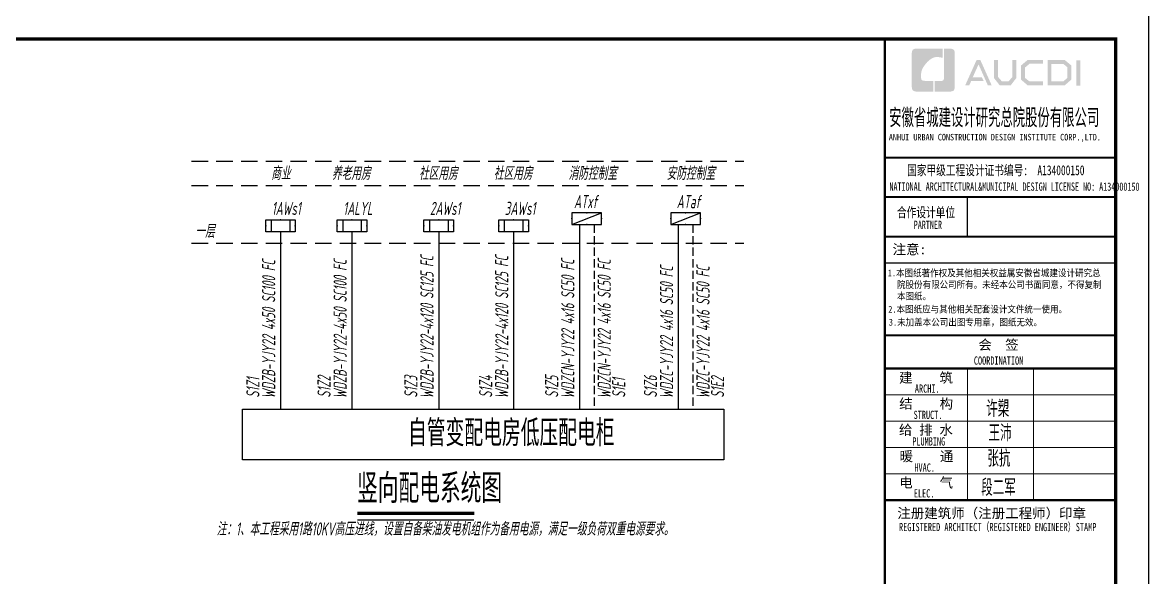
# Model space of a CAD drawing. Extents: x 491024 to 1725648, y 860327 to 1705161.
# Drawn here: x 576035 to 610215, y 1070508 to 1087358 of the extents above; entities that cross this region are included whole.
import ezdxf

# ---------------------------------------------------------------- set-up
doc = ezdxf.new("R2010")
doc.units = 0
doc.header["$LTSCALE"] = 1000
doc.header["$MEASUREMENT"] = 0
for name, pattern in [('CONTINOUS', [0]), ('DASH', [0.35, 0.25, -0.1]), ('DASHED', [0.75, 0.5, -0.25])]:
    doc.linetypes.add(name, pattern=pattern)
for name, color, linetype in [('!!电气', 1, 'Continuous'), ('ANNO-NOTE', 7, 'Continuous'), ('DIM-照明', 3, 'Continuous'), ('EQUIP-箱柜', 3, 'Continuous'), ('PUB_TITLE', 7, 'Continuous'), ('WIRE-SECU-1', 30, 'Continuous'), ('图框', 140, 'Continuous'), ('图签文字', 147, 'Continuous')]:
    doc.layers.add(name, color=color, linetype=linetype)
doc.styles.add('_TCH_LABEL', font='simhei.ttf')
doc.styles.add('HT', font='simhei.ttf')
doc.styles.add('HZTXT', font='gbeitc.shx', dxfattribs={"width": 0.8, "height": 400, "bigfont": 'hztxt.shx'})
doc.styles.add('SM1', font='realsz.shx', dxfattribs={"width": 0.75, "bigfont": 'realhz.shx'})
doc.styles.add('建筑图签-1', font='simhei.ttf', dxfattribs={"width": 0.7})
doc.styles.add('建筑图签-2', font='TXT.shx', dxfattribs={"width": 0.5, "bigfont": 'HZTXT.shx'})

# ---------------------------------------------------------------- blocks, each defined once
blk = doc.blocks.new('院标1')
h = blk.add_hatch(color=150)
h.dxf.hatch_style = 1
h.set_gradient(color1=(33, 113, 253), color2=(33, 113, 253), tint=1, name='INVCURVED')
edge = h.paths.add_edge_path()
edge.add_spline(control_points=[(116373, 648379), (116379, 648379), (116382, 648379), (116391, 648379), (116391, 648379), (116391, 648379), (116616, 648379), (116616, 648379), (116616, 648379), (116616, 648379), (116616, 648054), (116616, 648054), (116616, 648054), (116616, 648054), (116108, 648054), (116108, 648054), (116108, 648054), (116028, 648054), (115963, 648111), (115963, 648199), (115963, 648199), (115963, 648199), (115963, 649215), (115963, 649215), (115963, 649215), (115963, 649295), (116018, 649360), (116108, 649360), (116108, 649360), (116108, 649360), (116897, 649360), (116897, 649360), (116897, 649360), (116897, 649360), (116897, 649080), (116897, 649080), (116897, 649080), (116897, 649080), (116566, 649140), (116356, 648859), (116356, 648859), (116245, 648719), (116240, 648545), (116247, 648466), (116247, 648466), (116254, 648386), (116247, 648466), (116247, 648466), (116247, 648466), (116247, 648466), (116258, 648374), (116373, 648379)], knot_values=[0, 0, 0, 0, 0.071429, 0.071429, 0.071429, 0.107143, 0.142857, 0.142857, 0.142857, 0.178571, 0.214286, 0.214286, 0.214286, 0.25, 0.285714, 0.285714, 0.285714, 0.321429, 0.357143, 0.357143, 0.357143, 0.392857, 0.428571, 0.428571, 0.428571, 0.464286, 0.5, 0.5, 0.5, 0.535714, 0.571429, 0.571429, 0.571429, 0.607143, 0.642857, 0.642857, 0.642857, 0.678571, 0.714286, 0.714286, 0.714286, 0.75, 0.785714, 0.785714, 0.785714, 0.821429, 0.857143, 0.857143, 0.857143, 0.928571, 1, 1, 1, 1], degree=3, periodic=0)
h = blk.add_hatch(color=150)
h.dxf.hatch_style = 1
h.set_gradient(color1=(33, 113, 253), color2=(33, 113, 253), tint=1, name='INVCURVED')
edge = h.paths.add_edge_path()
edge.add_spline(control_points=[(117268, 649215), (117268, 649215), (117268, 648199), (117268, 648199), (117268, 648199), (117268, 648114), (117212, 648054), (117123, 648054), (117123, 648054), (117123, 648054), (116663, 648054), (116663, 648054), (116663, 648054), (116663, 648054), (116663, 648379), (116663, 648379), (116663, 648379), (116663, 648379), (116865, 648379), (116865, 648379), (116865, 648379), (116907, 648379), (116941, 648413), (116941, 648455), (116941, 648455), (116941, 648455), (116941, 649360), (116941, 649360), (116941, 649360), (116941, 649360), (117123, 649360), (117123, 649360), (117123, 649360), (117204, 649360), (117268, 649306), (117268, 649215)], knot_values=[0, 0, 0, 0, 0.1, 0.1, 0.1, 0.15, 0.2, 0.2, 0.2, 0.25, 0.3, 0.3, 0.3, 0.35, 0.4, 0.4, 0.4, 0.45, 0.5, 0.5, 0.5, 0.55, 0.6, 0.6, 0.6, 0.65, 0.7, 0.7, 0.7, 0.75, 0.8, 0.8, 0.8, 0.9, 1, 1, 1, 1], degree=3, periodic=0)
blk = doc.blocks.new('2q3q2342q35q2343r5q23rwetr')
at = {"layer": 'PUB_TITLE'}
h = blk.add_hatch(color=147, dxfattribs=at)
h.paths.add_polyline_path([(3533426, 3160669), (3533552, 3160669), (3533552, 3159898), (3533426, 3159898)])
h.paths.add_polyline_path([(3532673, 3160552), (3532673, 3160026), (3533034, 3160026), (3533158, 3160133), (3533158, 3160451), (3533038, 3160552)], flags=16)
h.paths.add_polyline_path([(3532555, 3160670), (3532555, 3159908), (3533078, 3159908), (3533276, 3160078), (3533276, 3160506), (3533081, 3160670)])
h.paths.add_polyline_path([(3532412, 3160674), (3532412, 3160558), (3532005, 3160558), (3531873, 3160447), (3531873, 3160128), (3532005, 3160025), (3532415, 3160025), (3532415, 3159904), (3531951, 3159904), (3531748, 3160078), (3531748, 3160506), (3531947, 3160674)])
h.paths.add_polyline_path([(3530929, 3160672), (3531050, 3160672), (3531050, 3160161), (3531164, 3160030), (3531375, 3160030), (3531489, 3160161), (3531489, 3160672), (3531603, 3160672), (3531603, 3160124), (3531438, 3159907), (3531101, 3159907), (3530929, 3160126)])
h.paths.add_polyline_path([(3530398, 3160671), (3530515, 3160671), (3530857, 3159906), (3530741, 3159906), (3530459, 3160540), (3530284, 3160152), (3530556, 3160152), (3530616, 3160037), (3530236, 3160037), (3530177, 3159904), (3530054, 3159904)])
at = {"layer": '图框'}
for p, q in [((3527618, 3157710), (3534618, 3157710)), ((3527618, 3157710), (3534618, 3157710)), ((3527618, 3156510), (3534618, 3156510))]:
    blk.add_line(p, q, dxfattribs=at)
for points, const_width in [([(3527618, 3121310), (3527618, 3161310)], 70), ([(3527618, 3157710), (3534618, 3157710)], 60), ([(3527618, 3156510), (3534618, 3156510)], 60), ([(3527618, 3156510), (3534618, 3156510)], 60), ([(3530118, 3156510), (3530118, 3155310)], 35), ([(3527618, 3155310), (3534618, 3155310)], 60), ([(3527618, 3155310), (3534618, 3155310)], 60), ([(3527618, 3154510), (3534618, 3154510)], 35), ([(3527626, 3152310), (3534626, 3152310)], 60), ([(3527626, 3151310), (3534626, 3151310)], 70), ([(3527626, 3151310), (3534626, 3151310)], 70), ([(3530126, 3151310), (3530126, 3147310)], 35), ([(3532126, 3151310), (3532126, 3147310)], 35), ([(3527626, 3150510), (3534626, 3150510)], 35), ([(3527626, 3149710), (3534626, 3149710)], 35), ([(3527626, 3148910), (3534626, 3148910)], 35), ([(3527626, 3148110), (3534626, 3148110)], 35), ([(3527626, 3147310), (3534626, 3147310)], 70)]:
    blk.add_lwpolyline(points, dxfattribs=dict(at, const_width=const_width))
blk.add_blockref('院标1', (3412469, 2511661))
at = {"layer": 'PUB_TITLE', "style": 'HT', "width": 0.88}
for s, p in [('1.本图纸著作权及其他相关权益属安徽省城建设计研究总', (3527703, 3154103)), ('院股份有限公司所有。未经本公司书面同意，不得复制', (3527983, 3153749)), ('本图纸。', (3527983, 3153399)), (' 2.本图纸应与其他相关配套设计文件统一使用。 ', (3527593, 3153002)), ('3.未加盖本公司出图专用章，图纸无效。', (3527736, 3152608))]:
    blk.add_text(s, height=210, dxfattribs=at).set_placement(p)
at = {"layer": '图签文字', "color": 7, "style": '建筑图签-1'}
for s, height, width, p in [('安徽省城建设计研究总院股份有限公司', 500, 0.55, (3527746, 3158687)), ('国家甲级工程设计证书编号:  A134000150', 300, 0.7, (3528290, 3157177)), ('合作设计单位', 300, 0.7, (3527983, 3155900))]:
    blk.add_text(s, height=height, dxfattribs=dict(at, width=width)).set_placement(p)
at = {"layer": '图签文字', "linetype": 'Continuous', "style": '建筑图签-1', "width": 0.91}
blk.add_text('ANHUI URBAN CONSTRUCTION DESIGN INSTITUTE CORP.,LTD.', height=200, dxfattribs=at).set_placement((3527736, 3158232))
at = {"layer": '图签文字', "style": '建筑图签-1'}
for s, width, p in [('NATIONAL ARCHITECTURAL&MUNICIPAL DESIGN LICENSE NO: A134000150', 0.6, (3527754, 3156705)), ('PARTNER', 0.6, (3528492, 3155544)), ('COORDINATION', 0.7, (3530317, 3151423)), ('ARCHI.', 0.7, (3528527, 3150572)), ('STRUCT.', 0.7, (3528487, 3149775)), ('PLUMBING', 0.7, (3528447, 3148969)), ('HVAC.', 0.7, (3528511, 3148175)), ('ELEC.', 0.7, (3528496, 3147391)), ('REGISTERED ARCHITECT（REGISTERED ENGINEER）STAMP', 0.7, (3528046, 3146369))]:
    blk.add_text(s, height=250, dxfattribs=dict(at, width=width)).set_placement(p)
at = {"layer": '图签文字', "color": 7, "style": '建筑图签-1'}
for s, p in [('注意:', (3527849, 3154773)), ('会  签', (3530452, 3151878)), ('建    筑', (3528047, 3150877)), ('结    构', (3528052, 3150089)), ('给 排 水', (3528043, 3149295)), ('暖    通', (3528061, 3148492)), ('电    气', (3528051, 3147692)), ('注册建筑师（注册工程师）印章', (3527993, 3146764))]:
    blk.add_text(s, height=300, dxfattribs=at).set_placement(p)
at = {"layer": '图签文字', "color": 1, "style": '建筑图签-2', "width": 0.7}
for s, p in [('许槊', (3530692, 3149838)), ('王沛', (3530763, 3149097)), ('张抗', (3530727, 3148326)), ('段二军', (3530538, 3147442))]:
    blk.add_text(s, height=500, dxfattribs=at).set_placement(p)
blk = doc.blocks.new('$equip$00001428')
for p, q in [((0.75, 0.6), (-0.75, 0.6)), ((-0.75, 0.6), (-0.75, 0)), ((-0.469, 0.6), (-0.469, 0)), ((0.469, 0.6), (0.469, 0)), ((0.75, 0), (0.75, 0.6)), ((-0.75, 0), (0.75, 0))]:
    blk.add_line(p, q)
for p in [(0, 0.6), (-0.75, 0.3), (0, 0), (0.75, 0.3)]:
    blk.add_point(p)
at = {"style": '_TCH_LABEL', "flags": 9}
blk.add_attdef('A', (0, 0), '', height=0.00002, dxfattribs=at)
blk = doc.blocks.new('$equip$00001416')
for p, q in [((0.75, 0.6), (-0.75, 0.6)), ((-0.75, 0), (0.75, 0.6)), ((-0.75, 0.6), (-0.75, 0)), ((0.75, 0), (0.75, 0.6)), ((-0.75, 0), (0.75, 0))]:
    blk.add_line(p, q)
for p in [(0, 0.6), (-0.75, 0.3), (0, 0), (0.75, 0.3)]:
    blk.add_point(p)
at = {"style": '_TCH_LABEL', "flags": 9}
blk.add_attdef('A', (0, 0), '', height=0.00002, dxfattribs=at)

msp = doc.modelspace()

# ---------------------------------------------------------------- linework, layer by layer
at = {"layer": '!!电气', "color": 7}
for p, q in [((583866.5, 1081004.8), (583866.5, 1075616.1)), ((586035.8, 1081004.8), (586035.8, 1075616.1)), ((588670, 1081004.8), (588670, 1075616.1)), ((590941.4, 1081004.8), (590941.4, 1075616.1))]:
    msp.add_line(p, q, dxfattribs=at)
at = {"layer": '!!电气'}
msp.add_lwpolyline([(582709.3, 1075616.1), (597322.9, 1075616.1), (597322.9, 1074085.1), (582709.3, 1074085.1)], close=True, dxfattribs=at)
at = {"layer": 'ANNO-NOTE', "color": 7}
msp.add_line((586202.8, 1072262.7), (589733.5, 1072262.7), dxfattribs=at)
msp.add_line((586202.8, 1072262.7), (589733.5, 1072262.7), dxfattribs=at)
at = {"layer": 'DIM-照明', "color": 84, "linetype": 'DASHED'}
for p, q in [((581168.1, 1083144.7), (597935, 1083144.7)), ((581168.1, 1082413.3), (597935, 1082413.3)), ((581168.1, 1080655.3), (597935, 1080655.3))]:
    msp.add_line(p, q, dxfattribs=at)
at = {"layer": 'DIM-照明', "color": 7}
for p, q in [((592938.9, 1081222.7), (592938.9, 1075616.1)), ((595937.7, 1081222.7), (595937.7, 1075616.1))]:
    msp.add_line(p, q, dxfattribs=at)
at = {"layer": 'DIM-照明', "color": 7, "linetype": 'CONTINOUS'}
for p, q in [((592938.9, 1081222.7), (592938.9, 1075616.1)), ((595937.7, 1081222.7), (595937.7, 1075616.1))]:
    msp.add_line(p, q, dxfattribs=at)
at = {"layer": 'DIM-照明', "color": 7, "linetype": 'DASH'}
for p, q in [((593385.9, 1081222.7), (593385.9, 1075606.3)), ((596384.7, 1081222.7), (596384.7, 1075606.3))]:
    msp.add_line(p, q, dxfattribs=at)
at = {"layer": 'WIRE-SECU-1', "color": 7, "const_width": 98.5}
msp.add_lwpolyline([(586201.7, 1072456.8), (589755.2, 1072456.8)], dxfattribs=at)
msp.add_lwpolyline([(586201.7, 1072456.8), (589755.2, 1072456.8)], dxfattribs=at)
at = {"layer": '图框'}
msp.add_lwpolyline([(550815, 1087810.2), (610214.8, 1087810.2), (610214.8, 1045856), (550815, 1045856)], close=True, dxfattribs=at)
at = {"layer": '图框', "const_width": 100}
msp.add_lwpolyline([(553315, 1046856), (609215, 1046856), (609215, 1086856), (553315, 1086856)], close=True, dxfattribs=at)

# ---------------------------------------------------------------- block references
at = {"layer": 'EQUIP-箱柜', "color": 4, "linetype": 'CONTINOUS', "xscale": 600, "yscale": 600, "zscale": 600}
for p in [(593162.8, 1081222.7), (596161.6, 1081222.7)]:
    msp.add_blockref('$equip$00001416', p, dxfattribs=at)
at = {"layer": 'EQUIP-箱柜', "xscale": -600, "yscale": 600, "zscale": 600}
for p in [(583866.5, 1081004.8), (586035.8, 1081004.8), (588670, 1081004.8), (590941.4, 1081004.8)]:
    msp.add_blockref('$equip$00001428', p, dxfattribs=at)
at = {"layer": '图框'}
msp.add_blockref('2q3q2342q35q2343r5q23rwetr', (-2925402.8, -2074454.1), dxfattribs=at)

# ---------------------------------------------------------------- texts
at = {"layer": 'DIM-照明', "style": 'HZTXT', "width": 0.7}
for s, p in [('商业', (583582.9, 1082577.8)), ('养老用房', (585424.4, 1082577.8)), ('社区用房', (588066.4, 1082577.8)), ('社区用房', (590337.8, 1082577.8)), ('消防控制室', (592607, 1082577.8)), ('安防控制室', (595583.8, 1082577.8)), ('1AWs1', (583599.4, 1081513.9)), ('1ALYL', (585768.7, 1081513.9)), ('2AWs1', (588403, 1081513.9)), ('3AWs1', (590674.3, 1081513.9)), ('ATxf', (592774.9, 1081720.3)), ('ATaf', (595892.8, 1081720.3)), ('一层', (581281.8, 1080821.1))]:
    msp.add_text(s, height=400, dxfattribs=at).set_placement(p)
for s, p in [('WDZB-YJY22 4x50 SC100 FC', (583707.6, 1075939.5)), ('WDZB-YJY22-4x50 SC100 FC', (585876.9, 1075939.5)), ('WDZB-YJY22-4x120 SC125 FC', (588511.1, 1075939.5)), ('WDZB-YJY22-4x120 SC125 FC', (590782.5, 1075939.5)), ('WDZCN-YJY22 4x16 SC50 FC', (592786.4, 1075939.5)), ('WDZCN-YJY22 4x16 SC50 FC', (593893.7, 1075939.5)), ('WDZC-YJY22 4x16 SC50 FC', (595785.2, 1075939.5)), ('WDZC-YJY22 4x16 SC50 FC', (596892.4, 1075939.5)), ('S1Z2', (585388.5, 1075965.3)), ('S1Z3', (588022.7, 1075965.3)), ('S1Z5', (592298.1, 1075965.3)), ('S1Z1', (583228, 1075965.3)), ('S1Z4', (590294.1, 1075965.3)), ('S1E1', (594333.6, 1075965.3)), ('S1Z6', (595296.8, 1075965.3)), ('S1E2', (597332.4, 1075965.3))]:
    msp.add_text(s, height=400, rotation=90, dxfattribs=at).set_placement(p)
at = {"layer": 'DIM-照明', "color": 7, "style": 'SM1', "width": 0.75}
for s, height, p in [('自管变配电房低压配电柜', 800, (587738, 1074493.9)), ('竖向配电系统图', 883.2, (586189.7, 1072771.4)), ('竖向配电系统图', 883.2, (586189.7, 1072771.4))]:
    msp.add_text(s, height=height, dxfattribs=at).set_placement(p)
at = {"layer": 'DIM-照明', "color": 7, "linetype": 'Continuous', "style": 'HZTXT', "width": 0.7}
msp.add_text('注：1、本工程采用1路10KV高压进线，设置自备柴油发电机组作为备用电源，满足一级负荷双重电源要求。', height=400, dxfattribs=at).set_placement((581926.4, 1071781.9))

doc.saveas('drawing.dxf')
